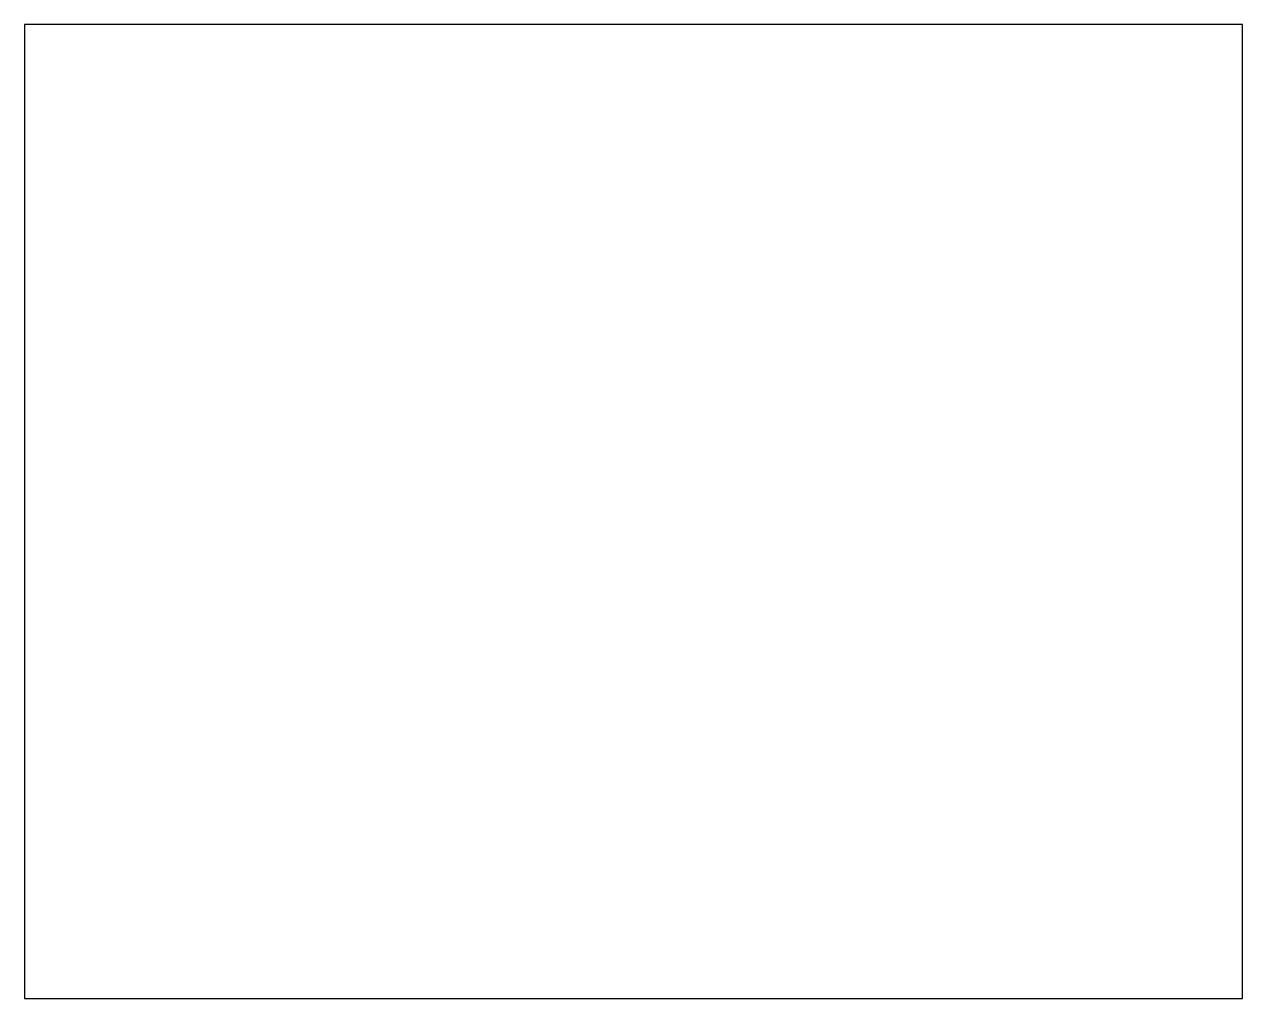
# Model space of a CAD drawing. Header units: metres. Extents: x 0 to 500, y 0 to 400.
import ezdxf

# ---------------------------------------------------------------- set-up
doc = ezdxf.new("R2010")
doc.units = ezdxf.units.M
doc.layers.add('boundaries', color=10, linetype='Continuous')

msp = doc.modelspace()

# ---------------------------------------------------------------- linework, layer by layer
at = {"layer": 'boundaries'}
msp.add_lwpolyline([(0, 0), (500, 0), (500, 400), (0, 400)], close=True, dxfattribs=at)

doc.saveas('drawing.dxf')
